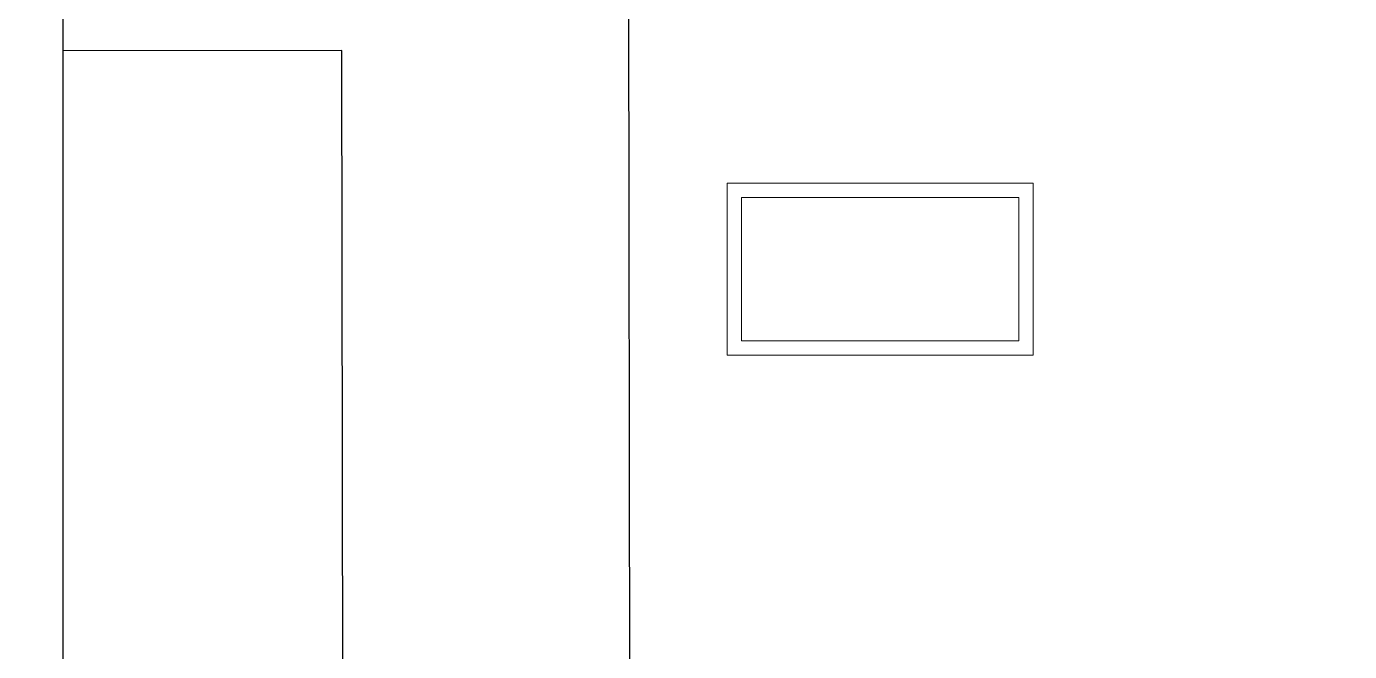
# Model space of a CAD drawing. Header units: metres. Extents: x -39 to 21688, y -24 to 9022.
# Drawn here: x 150.982 to 152.366, y 36.338 to 36.992 of the extents above; entities that cross this region are included whole.
import ezdxf

# ---------------------------------------------------------------- set-up
doc = ezdxf.new("R2010")
doc.units = ezdxf.units.M
doc.header["$MEASUREMENT"] = 0
doc.linetypes.add('CONTINUA', pattern=[0])
for name, color, linetype in [('AR-CALLES', 4, 'Continuous'), ('AR-MOBILIRIO', 1, 'Continuous'), ('AR-PUERTAS', 2, 'Continuous')]:
    doc.layers.add(name, color=color, linetype=linetype)

# ---------------------------------------------------------------- blocks, each defined once
blk = doc.blocks.new('AR-MOB. RECEPCION')
at = {"layer": 'AR-MOBILIRIO', "extrusion": (-1.60905e-07, -3.9026e-07, 1)}
for p, q in [((-0.5947, 2.835, 0), (-0.5947, -2.8519, 0)), ((-0.3013, 0.8334, 0), (-0.3031, 1.9084, 0))]:
    blk.add_line(p, q, dxfattribs=at)
at = {"layer": 'AR-MOBILIRIO', "extrusion": (5.25001e-07, -5.22836e-07, 1)}
blk.add_line((-0.0046, 2.8359, 0), (-0.0002, 0.1339, 0), dxfattribs=at)
at = {"layer": 'AR-MOBILIRIO', "extrusion": (5.24564e-07, -2.55444e-07, 1)}
for q in [(-0.5947, 1.908, 0), (-0.3031, 1.9084, 0)]:
    blk.add_line((-0.3031, 1.9084, 0), q, dxfattribs=at)
at = {"layer": 'AR-MOBILIRIO', "linetype": 'CONTINUA', "lineweight": 5, "elevation": 0}
for points in [[(0.1001, 1.5896), (0.4201, 1.5896), (0.4201, 1.7696), (0.1001, 1.7696)], [(0.4051, 1.6046), (0.4051, 1.7546), (0.1151, 1.7546), (0.1151, 1.6046)]]:
    blk.add_lwpolyline(points, close=True, dxfattribs=at)

msp = doc.modelspace()

# ---------------------------------------------------------------- linework, layer by layer
at = {"layer": 'AR-PUERTAS'}
msp.add_circle((164.88265, 27.62249), 40.08066, dxfattribs=at)

# ---------------------------------------------------------------- block references
at = {"layer": 'AR-CALLES', "rotation": 359.9998818690912}
msp.add_blockref('AR-MOB. RECEPCION', (151.61462, 35.05805, 0), dxfattribs=at)

doc.saveas('drawing.dxf')
